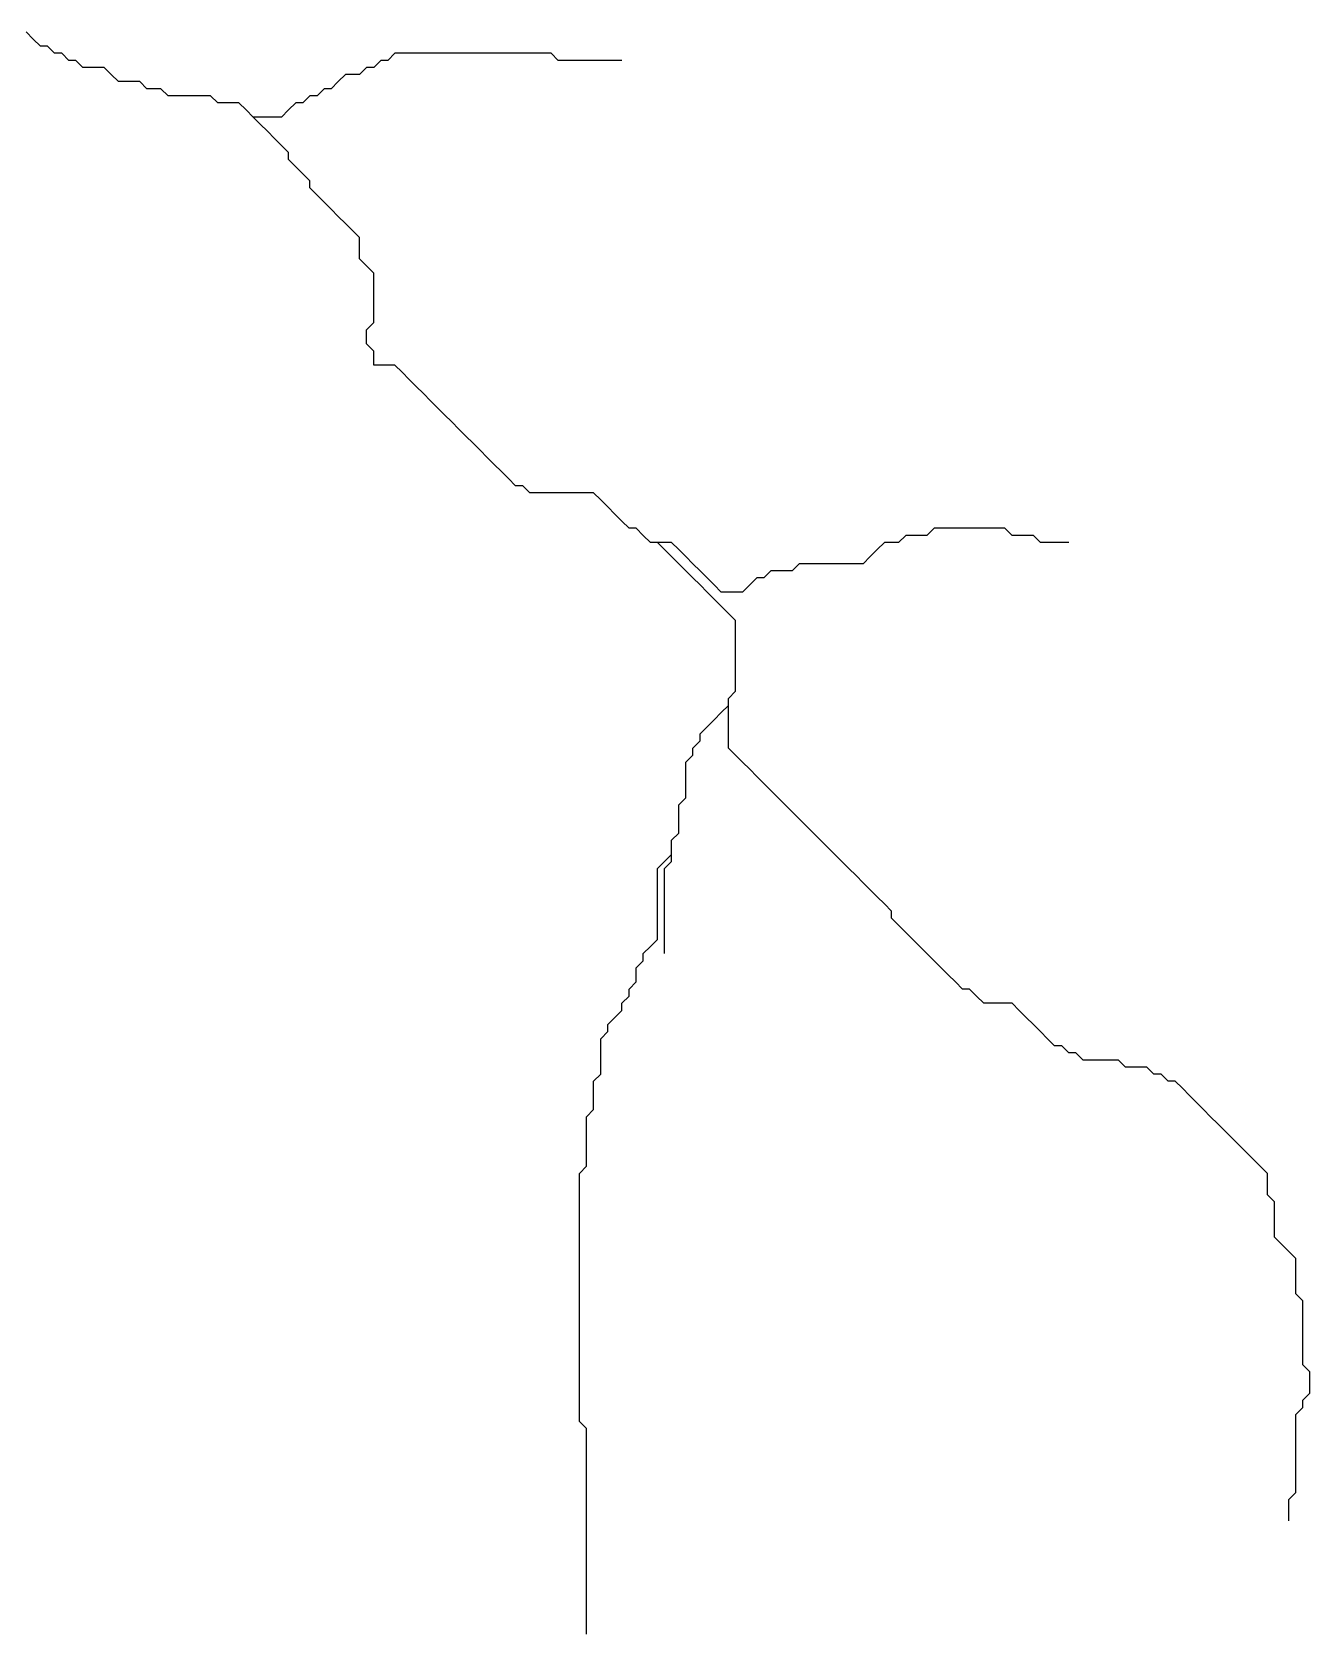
# Model space of a CAD drawing. Header units: metres. Extents: x 837475 to 838479, y 1189012 to 1191015.
# Drawn here: x 838284.7 to 838464.8, y 1189706.6 to 1189932.2 of the extents above; entities that cross this region are included whole.
import ezdxf

# ---------------------------------------------------------------- set-up
doc = ezdxf.new("R2010")
doc.units = ezdxf.units.M
doc.header["$MEASUREMENT"] = 0

msp = doc.modelspace()

# ---------------------------------------------------------------- linework, layer by layer
for points in [[(838315.84, 1189920.18, 1816.01), (838314.84, 1189921.18, 1816.01), (838313.84, 1189922.18, 1816.01), (838312.84, 1189922.18, 1816), (838311.84, 1189922.18, 1816), (838310.84, 1189922.18, 1816), (838309.84, 1189923.18, 1815.99), (838308.84, 1189923.18, 1815.89), (838307.84, 1189923.18, 1815.49), (838306.84, 1189923.18, 1815.03), (838305.84, 1189923.18, 1814.6), (838304.84, 1189923.18, 1814.28), (838303.84, 1189923.18, 1814.15), (838302.84, 1189924.18, 1814.07), (838301.84, 1189924.18, 1814.01), (838300.85, 1189924.18, 1814), (838299.85, 1189925.18, 1813.79), (838298.85, 1189925.18, 1813.27), (838297.85, 1189925.18, 1812.73), (838296.85, 1189925.18, 1812.34), (838295.85, 1189926.18, 1812.02), (838294.85, 1189927.18, 1811.79), (838293.85, 1189927.18, 1811.28), (838292.85, 1189927.18, 1810.74), (838291.85, 1189927.18, 1810.39), (838290.85, 1189928.18, 1810.08), (838289.85, 1189928.18, 1809.96), (838288.85, 1189929.18, 1809.43), (838287.85, 1189929.18, 1808.85), (838286.85, 1189930.18, 1808.23), (838285.85, 1189930.18, 1808.07), (838284.85, 1189931.18, 1808), (838283.85, 1189932.18, 1807.98)], [(838367.82, 1189928.18, 1839.67), (838366.82, 1189928.18, 1839.32), (838365.82, 1189928.18, 1838.95), (838364.82, 1189928.18, 1838.59), (838363.82, 1189928.18, 1838.23), (838362.82, 1189928.18, 1837.85), (838361.82, 1189928.18, 1837.46), (838360.83, 1189928.18, 1837.08), (838359.83, 1189928.18, 1836.69), (838358.83, 1189928.18, 1836.31), (838357.83, 1189929.18, 1835.75), (838356.83, 1189929.18, 1835.33), (838355.83, 1189929.18, 1834.9), (838354.83, 1189929.18, 1834.45), (838353.83, 1189929.18, 1833.97), (838352.83, 1189929.18, 1833.47), (838351.83, 1189929.18, 1832.97), (838350.83, 1189929.18, 1832.46), (838349.83, 1189929.18, 1831.97), (838348.83, 1189929.18, 1831.47), (838347.83, 1189929.18, 1830.97), (838346.83, 1189929.18, 1830.48), (838345.83, 1189929.18, 1829.99), (838344.83, 1189929.18, 1829.52), (838343.83, 1189929.18, 1829.06), (838342.83, 1189929.18, 1828.58), (838341.83, 1189929.18, 1828.1), (838340.83, 1189929.18, 1827.62), (838339.83, 1189929.18, 1827.13), (838338.83, 1189929.18, 1826.67), (838337.83, 1189929.18, 1826.26), (838336.83, 1189929.18, 1825.98), (838335.83, 1189929.18, 1825.64), (838334.83, 1189928.18, 1825.12), (838333.83, 1189928.18, 1824.74), (838332.83, 1189927.18, 1824.19), (838331.83, 1189927.18, 1823.76), (838330.84, 1189926.18, 1823.14), (838329.84, 1189926.18, 1822.68), (838328.84, 1189926.18, 1822.27), (838327.84, 1189925.18, 1821.68), (838326.84, 1189924.18, 1821.06), (838325.84, 1189924.18, 1820.58), (838324.84, 1189923.18, 1819.97), (838323.84, 1189923.18, 1819.51), (838322.84, 1189922.18, 1818.89), (838321.84, 1189922.18, 1818.44), (838320.84, 1189921.18, 1817.81), (838319.84, 1189920.18, 1817.2), (838318.84, 1189920.18, 1816.74), (838317.84, 1189920.18, 1816.34), (838316.84, 1189920.18, 1816.08), (838315.84, 1189920.18, 1816.01)], [(838372.82, 1189860.2, 1850.47), (838371.82, 1189860.2, 1850.23), (838370.82, 1189861.2, 1849.96), (838369.82, 1189862.2, 1849.6), (838368.82, 1189862.2, 1849.33), (838367.82, 1189863.2, 1848.95), (838366.82, 1189864.2, 1848.51), (838365.82, 1189865.2, 1848.08), (838364.82, 1189866.2, 1847.65), (838363.82, 1189867.2, 1847.26), (838362.82, 1189867.2, 1846.99), (838361.82, 1189867.2, 1846.71), (838360.83, 1189867.2, 1846.44), (838359.83, 1189867.2, 1846.17), (838358.83, 1189867.2, 1845.88), (838357.83, 1189867.2, 1845.59), (838356.83, 1189867.2, 1845.29), (838355.83, 1189867.2, 1844.98), (838354.83, 1189867.2, 1844.68), (838353.83, 1189868.2, 1844.25), (838352.83, 1189868.2, 1843.93), (838351.83, 1189869.2, 1843.46), (838350.83, 1189870.2, 1842.99), (838349.83, 1189871.2, 1842.52), (838348.83, 1189872.2, 1842.02), (838347.83, 1189873.2, 1841.33), (838346.83, 1189874.19, 1840.55), (838345.83, 1189875.19, 1839.74), (838344.83, 1189876.19, 1838.89), (838343.83, 1189877.19, 1838.04), (838342.83, 1189878.19, 1837.18), (838341.83, 1189879.19, 1836.32), (838340.83, 1189880.19, 1835.47), (838339.83, 1189881.19, 1834.61), (838338.83, 1189882.19, 1833.75), (838337.83, 1189883.19, 1832.89), (838336.83, 1189884.19, 1832.04), (838335.83, 1189885.19, 1831.19), (838334.83, 1189885.19, 1830.63), (838333.83, 1189885.19, 1830.17), (838332.83, 1189885.19, 1830.02), (838332.83, 1189886.19, 1830), (838332.83, 1189887.19, 1830), (838331.83, 1189888.19, 1829.96), (838331.83, 1189889.19, 1829.64), (838331.83, 1189890.19, 1829.24), (838332.83, 1189891.19, 1828.55), (838332.83, 1189892.19, 1828.24), (838332.83, 1189893.19, 1828.02), (838332.83, 1189894.19, 1827.73), (838332.83, 1189895.19, 1827.22), (838332.83, 1189896.19, 1826.65), (838332.83, 1189897.19, 1826.19), (838332.83, 1189898.19, 1826.02), (838331.83, 1189899.19, 1825.98), (838330.84, 1189900.19, 1825.51), (838330.84, 1189901.19, 1824.96), (838330.84, 1189902.19, 1824.43), (838330.84, 1189903.19, 1824.11), (838329.84, 1189904.18, 1823.96), (838328.84, 1189905.18, 1823.54), (838327.84, 1189906.18, 1822.94), (838326.84, 1189907.18, 1822.37), (838325.84, 1189908.18, 1821.99), (838324.84, 1189909.18, 1821.46), (838323.84, 1189910.18, 1820.75), (838323.84, 1189911.18, 1820.33), (838322.84, 1189912.18, 1819.93), (838321.84, 1189913.18, 1819.3), (838320.84, 1189914.18, 1818.59), (838320.84, 1189915.18, 1818.16), (838319.84, 1189916.18, 1817.8), (838318.84, 1189917.18, 1817.12), (838317.84, 1189918.18, 1816.44), (838316.84, 1189919.18, 1816.08), (838315.84, 1189920.18, 1816.01)], [(838430.8, 1189860.2, 1866.87), (838429.8, 1189860.2, 1866.59), (838428.8, 1189860.2, 1866.3), (838427.8, 1189860.2, 1866.01), (838426.8, 1189860.2, 1865.71), (838425.8, 1189861.2, 1865.28), (838424.8, 1189861.2, 1864.97), (838423.8, 1189861.2, 1864.66), (838422.8, 1189861.2, 1864.36), (838421.8, 1189862.2, 1863.91), (838420.8, 1189862.2, 1863.47), (838419.81, 1189862.2, 1862.99), (838418.81, 1189862.2, 1862.5), (838417.81, 1189862.2, 1862.05), (838416.81, 1189862.2, 1861.69), (838415.81, 1189862.2, 1861.29), (838414.81, 1189862.2, 1860.91), (838413.81, 1189862.2, 1860.56), (838412.81, 1189862.2, 1860.26), (838411.81, 1189862.2, 1860.06), (838410.81, 1189861.2, 1859.88), (838409.81, 1189861.2, 1859.6), (838408.81, 1189861.2, 1859.28), (838407.81, 1189861.2, 1858.98), (838406.81, 1189860.2, 1858.56), (838405.81, 1189860.2, 1858.28), (838404.81, 1189860.2, 1858.1), (838403.81, 1189859.2, 1857.95), (838402.81, 1189858.2, 1857.61), (838401.81, 1189857.2, 1857.22), (838400.81, 1189857.2, 1856.95), (838399.81, 1189857.2, 1856.69), (838398.81, 1189857.2, 1856.42), (838397.81, 1189857.2, 1856.15), (838396.81, 1189857.2, 1855.87), (838395.81, 1189857.2, 1855.55), (838394.81, 1189857.2, 1855.22), (838393.81, 1189857.2, 1854.9), (838392.81, 1189857.2, 1854.61), (838391.81, 1189856.2, 1854.19), (838390.81, 1189856.2, 1853.99), (838389.82, 1189856.2, 1853.77), (838388.82, 1189856.2, 1853.54), (838387.82, 1189855.2, 1853.22), (838386.82, 1189855.2, 1853), (838385.82, 1189854.2, 1852.68), (838384.82, 1189853.2, 1852.37), (838383.82, 1189853.2, 1852.15), (838382.82, 1189853.2, 1852.03), (838381.82, 1189853.2, 1852.01), (838380.82, 1189854.2, 1852), (838379.82, 1189855.2, 1852), (838378.82, 1189856.2, 1852), (838377.82, 1189857.2, 1851.99), (838376.82, 1189858.2, 1851.79), (838375.82, 1189859.2, 1851.36), (838374.82, 1189860.2, 1851.02), (838373.82, 1189860.2, 1850.74), (838372.82, 1189860.2, 1850.47)], [(838382.82, 1189837.21, 1854.75), (838382.82, 1189838.21, 1854.47), (838383.82, 1189839.21, 1854.09), (838383.82, 1189840.21, 1854), (838383.82, 1189841.21, 1853.9), (838383.82, 1189842.21, 1853.68), (838383.82, 1189843.21, 1853.42), (838383.82, 1189844.21, 1853.15), (838383.82, 1189845.2, 1852.9), (838383.82, 1189846.2, 1852.65), (838383.82, 1189847.2, 1852.41), (838383.82, 1189848.2, 1852.2), (838383.82, 1189849.2, 1852.07), (838382.82, 1189850.2, 1852.01), (838381.82, 1189851.2, 1852.01), (838380.82, 1189852.2, 1852.01), (838379.82, 1189853.2, 1852), (838378.82, 1189854.2, 1852), (838377.82, 1189855.2, 1852), (838376.82, 1189856.2, 1851.99), (838375.82, 1189857.2, 1851.8), (838374.82, 1189858.2, 1851.35), (838373.82, 1189859.2, 1850.89), (838372.82, 1189860.2, 1850.47)], [(838374.82, 1189816.21, 1861.64), (838374.82, 1189817.21, 1861.28), (838374.82, 1189818.21, 1860.91), (838375.82, 1189819.21, 1860.42), (838375.82, 1189820.21, 1860.11), (838375.82, 1189821.21, 1859.9), (838375.82, 1189822.21, 1859.61), (838375.82, 1189823.21, 1859.32), (838376.82, 1189824.21, 1858.88), (838376.82, 1189825.21, 1858.57), (838376.82, 1189826.21, 1858.28), (838376.82, 1189827.21, 1858), (838376.82, 1189828.21, 1857.74), (838376.82, 1189829.21, 1857.49), (838377.82, 1189830.21, 1857.14), (838377.82, 1189831.21, 1856.9), (838378.82, 1189832.21, 1856.54), (838378.82, 1189833.21, 1856.3), (838379.82, 1189834.21, 1855.92), (838380.82, 1189835.21, 1855.53), (838381.82, 1189836.21, 1855.15), (838382.82, 1189837.21, 1854.75)], [(838461.79, 1189722.25, 1888.94), (838461.79, 1189723.25, 1888.43), (838461.79, 1189724.25, 1888.22), (838461.79, 1189725.25, 1888.15), (838462.79, 1189726.24, 1888.06), (838462.79, 1189727.24, 1888.01), (838462.79, 1189728.24, 1887.99), (838462.79, 1189729.24, 1887.85), (838462.79, 1189730.24, 1887.4), (838462.79, 1189731.24, 1886.91), (838462.79, 1189732.24, 1886.47), (838462.79, 1189733.24, 1886.14), (838462.79, 1189734.24, 1886.04), (838462.79, 1189735.24, 1885.96), (838462.79, 1189736.24, 1885.68), (838462.79, 1189737.24, 1885.31), (838463.79, 1189738.24, 1884.8), (838463.79, 1189739.24, 1884.46), (838464.79, 1189740.24, 1884.1), (838464.79, 1189741.24, 1884.01), (838464.79, 1189742.24, 1884), (838464.79, 1189743.24, 1884), (838463.79, 1189744.24, 1884), (838463.79, 1189745.24, 1883.91), (838463.79, 1189746.24, 1883.57), (838463.79, 1189747.24, 1883.19), (838463.79, 1189748.24, 1882.83), (838463.79, 1189749.24, 1882.52), (838463.79, 1189750.24, 1882.23), (838463.79, 1189751.24, 1882.06), (838463.79, 1189752.24, 1882.01), (838463.79, 1189753.24, 1882.01), (838462.79, 1189754.24, 1882.01), (838462.79, 1189755.24, 1882.01), (838462.79, 1189756.23, 1882.01), (838462.79, 1189757.23, 1882), (838462.79, 1189758.23, 1882), (838462.79, 1189759.23, 1882), (838461.79, 1189760.23, 1882), (838460.79, 1189761.23, 1881.86), (838459.79, 1189762.23, 1881.48), (838459.79, 1189763.23, 1881.2), (838459.79, 1189764.23, 1880.93), (838459.79, 1189765.23, 1880.65), (838459.79, 1189766.23, 1880.39), (838459.79, 1189767.23, 1880.18), (838458.79, 1189768.23, 1880.02), (838458.79, 1189769.23, 1879.97), (838458.79, 1189770.23, 1879.77), (838458.79, 1189771.23, 1879.5), (838457.79, 1189772.23, 1879.1), (838456.79, 1189773.23, 1878.7), (838455.79, 1189774.23, 1878.32), (838454.79, 1189775.23, 1878.06), (838453.79, 1189776.23, 1878), (838452.79, 1189777.23, 1877.94), (838451.79, 1189778.23, 1877.6), (838450.79, 1189779.23, 1877.21), (838449.8, 1189780.23, 1876.83), (838448.8, 1189781.23, 1876.45), (838447.8, 1189782.23, 1876.13), (838446.8, 1189783.23, 1876.02), (838445.8, 1189784.23, 1876.01), (838444.8, 1189784.23, 1876.01), (838443.8, 1189785.22, 1876.01), (838442.8, 1189785.22, 1876.01), (838441.8, 1189786.22, 1876.01), (838440.8, 1189786.22, 1876), (838439.8, 1189786.22, 1876), (838438.8, 1189786.22, 1876), (838437.8, 1189787.22, 1875.96), (838436.8, 1189787.22, 1875.73), (838435.8, 1189787.22, 1875.35), (838434.8, 1189787.22, 1874.95), (838433.8, 1189787.22, 1874.57), (838432.8, 1189787.22, 1874.33), (838431.8, 1189788.22, 1874.09), (838430.8, 1189788.22, 1874.04), (838429.8, 1189789.22, 1874.02), (838428.8, 1189789.22, 1874.02), (838427.8, 1189790.22, 1874.02), (838426.8, 1189791.22, 1874.02), (838425.8, 1189792.22, 1874.01), (838424.8, 1189793.22, 1874.01), (838423.8, 1189794.22, 1874.01), (838422.8, 1189795.22, 1874.01), (838421.8, 1189795.22, 1874.01), (838420.8, 1189795.22, 1874), (838419.81, 1189795.22, 1874), (838418.81, 1189795.22, 1874), (838417.81, 1189796.22, 1873.94), (838416.81, 1189797.22, 1873.34), (838415.81, 1189797.22, 1872.75), (838414.81, 1189798.22, 1872.17), (838413.81, 1189799.22, 1872.04), (838412.81, 1189800.22, 1872), (838411.81, 1189801.22, 1872), (838410.81, 1189802.22, 1871.98), (838409.81, 1189803.22, 1871.74), (838408.81, 1189804.22, 1871.32), (838407.81, 1189805.22, 1870.91), (838406.81, 1189806.22, 1870.51), (838405.81, 1189807.22, 1870.21), (838405.81, 1189808.22, 1870.06), (838404.81, 1189809.22, 1869.9), (838403.81, 1189810.22, 1869.51), (838402.81, 1189811.22, 1869.08), (838401.81, 1189812.22, 1868.64), (838400.81, 1189813.22, 1868.18), (838399.81, 1189814.22, 1867.6), (838398.81, 1189815.21, 1866.97), (838397.81, 1189816.21, 1866.34), (838396.81, 1189817.21, 1865.72), (838395.81, 1189818.21, 1865.11), (838394.81, 1189819.21, 1864.51), (838393.81, 1189820.21, 1863.91), (838392.81, 1189821.21, 1863.34), (838391.81, 1189822.21, 1862.77), (838390.81, 1189823.21, 1862.2), (838389.82, 1189824.21, 1861.62), (838388.82, 1189825.21, 1861.03), (838387.82, 1189826.21, 1860.45), (838386.82, 1189827.21, 1859.84), (838385.82, 1189828.21, 1859.17), (838384.82, 1189829.21, 1858.5), (838383.82, 1189830.21, 1857.82), (838382.82, 1189831.21, 1857.15), (838382.82, 1189832.21, 1856.72), (838382.82, 1189833.21, 1856.26), (838382.82, 1189834.21, 1855.82), (838382.82, 1189835.21, 1855.43), (838382.82, 1189836.21, 1855.06), (838382.82, 1189837.21, 1854.75)], [(838362.82, 1189706.25, 1901.21), (838362.82, 1189707.25, 1900.88), (838362.82, 1189708.25, 1900.55), (838362.82, 1189709.25, 1900.22), (838362.82, 1189710.25, 1899.88), (838362.82, 1189711.25, 1899.54), (838362.82, 1189712.25, 1899.19), (838362.82, 1189713.25, 1898.85), (838362.82, 1189714.25, 1898.5), (838362.82, 1189715.25, 1898.16), (838362.82, 1189716.25, 1897.81), (838362.82, 1189717.25, 1897.47), (838362.82, 1189718.25, 1897.13), (838362.82, 1189719.25, 1896.78), (838362.82, 1189720.25, 1896.44), (838362.82, 1189721.25, 1896.1), (838362.82, 1189722.25, 1895.74), (838362.82, 1189723.25, 1895.37), (838362.82, 1189724.25, 1895), (838362.82, 1189725.25, 1894.63), (838362.82, 1189726.24, 1894.26), (838362.82, 1189727.24, 1893.88), (838362.82, 1189728.24, 1893.51), (838362.82, 1189729.24, 1893.14), (838362.82, 1189730.24, 1892.76), (838362.82, 1189731.24, 1892.39), (838362.82, 1189732.24, 1892.02), (838362.82, 1189733.24, 1891.67), (838362.82, 1189734.24, 1891.32), (838362.82, 1189735.24, 1890.98), (838361.82, 1189736.24, 1890.52), (838361.82, 1189737.24, 1890.19), (838361.82, 1189738.24, 1889.88), (838361.82, 1189739.24, 1889.57), (838361.82, 1189740.24, 1889.24), (838361.82, 1189741.24, 1888.92), (838361.82, 1189742.24, 1888.6), (838361.82, 1189743.24, 1888.29), (838361.82, 1189744.24, 1888.01), (838361.82, 1189745.24, 1887.74), (838361.82, 1189746.24, 1887.49), (838361.82, 1189747.24, 1887.23), (838361.82, 1189748.24, 1886.96), (838361.82, 1189749.24, 1886.69), (838361.82, 1189750.24, 1886.42), (838361.82, 1189751.24, 1886.13), (838361.82, 1189752.24, 1885.74), (838361.82, 1189753.24, 1885.25), (838361.82, 1189754.24, 1884.76), (838361.82, 1189755.24, 1884.28), (838361.82, 1189756.23, 1883.87), (838361.82, 1189757.23, 1883.54), (838361.82, 1189758.23, 1883.23), (838361.82, 1189759.23, 1882.92), (838361.82, 1189760.23, 1882.62), (838361.82, 1189761.23, 1882.32), (838361.82, 1189762.23, 1882.07), (838361.82, 1189763.23, 1881.94), (838361.82, 1189764.23, 1881.66), (838361.82, 1189765.23, 1881.34), (838361.82, 1189766.23, 1881.03), (838361.82, 1189767.23, 1880.72), (838361.82, 1189768.23, 1880.44), (838361.82, 1189769.23, 1880.14), (838361.82, 1189770.23, 1879.8), (838361.82, 1189771.23, 1879.44), (838362.82, 1189772.23, 1878.91), (838362.82, 1189773.23, 1878.54), (838362.82, 1189774.23, 1878.21), (838362.82, 1189775.23, 1877.95), (838362.82, 1189776.23, 1877.52), (838362.82, 1189777.23, 1877.03), (838362.82, 1189778.23, 1876.56), (838362.82, 1189779.23, 1876.14), (838363.82, 1189780.23, 1875.57), (838363.82, 1189781.23, 1875.16), (838363.82, 1189782.23, 1874.76), (838363.82, 1189783.23, 1874.36), (838363.82, 1189784.23, 1874.04), (838364.82, 1189785.22, 1873.55), (838364.82, 1189786.22, 1873.15), (838364.82, 1189787.22, 1872.74), (838364.82, 1189788.22, 1872.33), (838364.82, 1189789.22, 1871.91), (838364.82, 1189790.22, 1871.54), (838365.82, 1189791.22, 1871.01), (838365.82, 1189792.22, 1870.65), (838366.82, 1189793.22, 1870.14), (838367.82, 1189794.22, 1869.69), (838367.82, 1189795.22, 1869.27), (838368.82, 1189796.22, 1868.69), (838368.82, 1189797.22, 1868.26), (838369.82, 1189798.22, 1867.67), (838369.82, 1189799.22, 1867.23), (838369.82, 1189800.22, 1866.8), (838370.82, 1189801.22, 1866.22), (838370.82, 1189802.22, 1866.03), (838371.82, 1189803.22, 1865.98), (838372.82, 1189804.22, 1865.66), (838372.82, 1189805.22, 1865.26), (838372.82, 1189806.22, 1864.84), (838372.82, 1189807.22, 1864.43), (838372.82, 1189808.22, 1864.07), (838372.82, 1189809.22, 1863.8), (838372.82, 1189810.22, 1863.39), (838372.82, 1189811.22, 1862.95), (838372.82, 1189812.22, 1862.52), (838372.82, 1189813.22, 1862.17), (838372.82, 1189814.22, 1862.06), (838373.82, 1189815.21, 1861.97), (838374.82, 1189816.21, 1861.64)], [(838373.82, 1189802.22, 1866.04), (838373.82, 1189803.22, 1865.88), (838373.82, 1189804.22, 1865.54), (838373.82, 1189805.22, 1865.14), (838373.82, 1189806.22, 1864.75), (838373.82, 1189807.22, 1864.39), (838373.82, 1189808.22, 1864.05), (838373.82, 1189809.22, 1863.78), (838373.82, 1189810.22, 1863.37), (838373.82, 1189811.22, 1862.93), (838373.82, 1189812.22, 1862.53), (838373.82, 1189813.22, 1862.19), (838373.82, 1189814.22, 1862.02), (838374.82, 1189815.21, 1861.93), (838374.82, 1189816.21, 1861.64)]]:
    msp.add_polyline3d(points)

doc.saveas('drawing.dxf')
